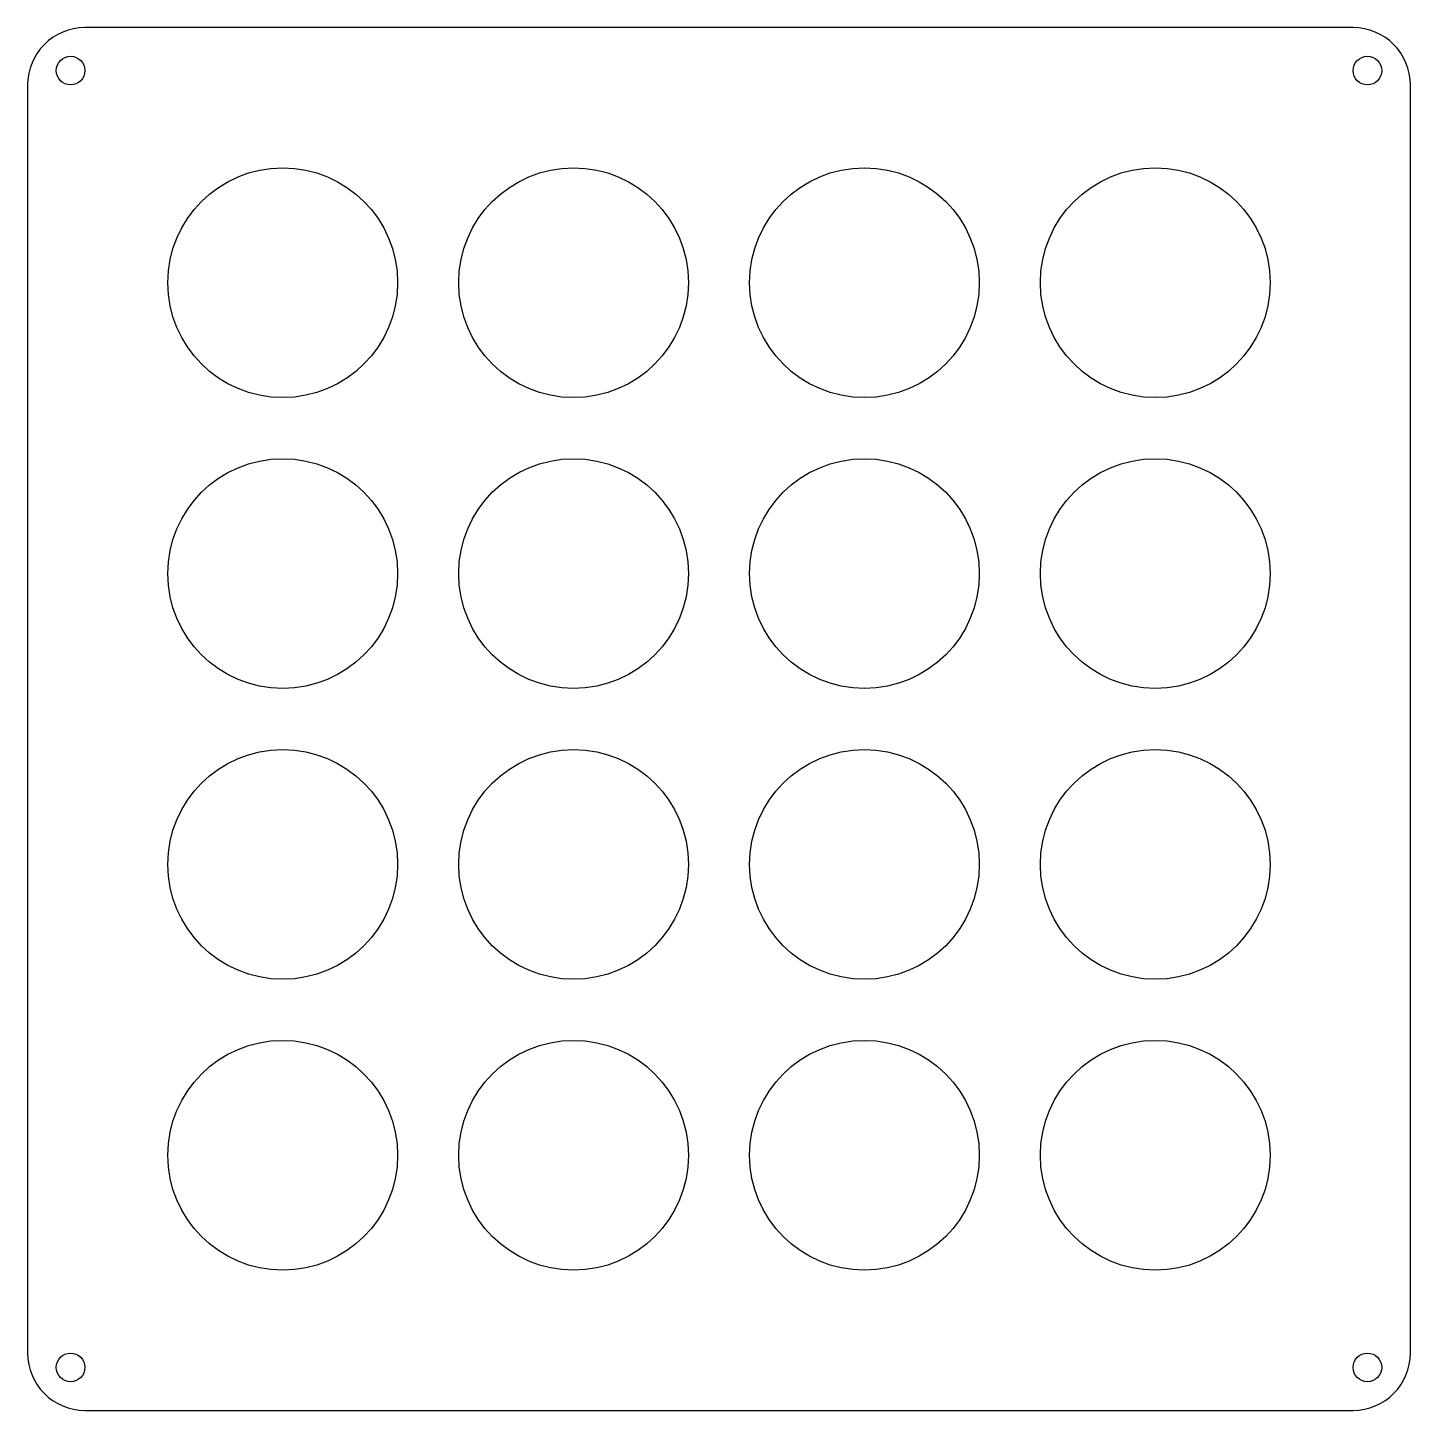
# Model space of a CAD drawing. Header units: millimetres. Extents: x -72 to 72, y -72 to 73.
import ezdxf

# ---------------------------------------------------------------- set-up
doc = ezdxf.new("R2010")
doc.units = ezdxf.units.MM
doc.layers.get('0').update_dxf_attribs({"linetype": 'CONTINUOUS'})

msp = doc.modelspace()

# ---------------------------------------------------------------- linework, layer by layer
msp.add_lwpolyline([(66.5, 72.5), (-66.5, 72.5, 0.414214), (-72.5, 66.5), (-72.5, -66.5, 0.414214), (-66.5, -72.5), (66.5, -72.5, 0.414214), (72.5, -66.5), (72.5, 66.5, 0.414214)], format="xyb", close=True)
for centre, radius in [((-68, 68), 1.5), ((68, 68), 1.5), ((-45.75, 45.75), 12.05), ((-45.75, 45.75), 12.05), ((-45.75, 45.75), 12.05), ((-15.25, 45.75), 12.05), ((15.25, 45.75), 12.05), ((45.75, 45.75), 12.05), ((-45.75, 15.25), 12.05), ((-15.25, 15.25), 12.05), ((15.25, 15.25), 12.05), ((45.75, 15.25), 12.05), ((-45.75, -15.25), 12.05), ((-15.25, -15.25), 12.05), ((15.25, -15.25), 12.05), ((45.75, -15.25), 12.05), ((-45.75, -45.75), 12.05), ((-15.25, -45.75), 12.05), ((15.25, -45.75), 12.05), ((45.75, -45.75), 12.05), ((-68, -68), 1.5), ((68, -68), 1.5)]:
    msp.add_circle(centre, radius)

doc.saveas('drawing.dxf')
